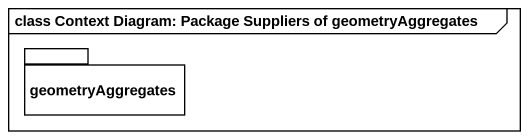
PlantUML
@startuml
mainframe class Context Diagram: Package Suppliers of geometryAggregates
package geometryAggregates {
}
@enduml
